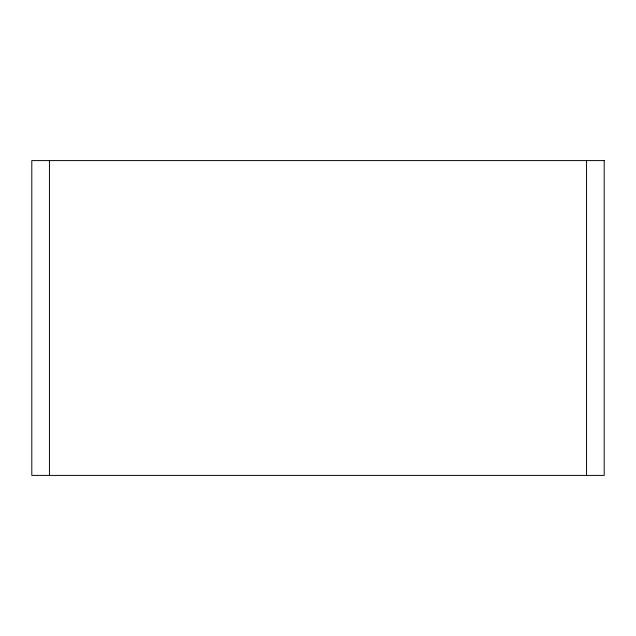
<?xml version="1.0" encoding="UTF-8"?>
<svg xmlns="http://www.w3.org/2000/svg" width="636" height="636" viewBox="0 0 636 636"><rect width="100%" height="100%" fill="white"/><g stroke="black" fill="none" stroke-linecap="round" stroke-linejoin="round"><path stroke-width="0.95" d="M586.551 160.59L586.551 475.41M49.449 160.59L49.449 475.41M604.2 160.59L31.8 160.59L31.8 475.41L604.2 475.41L604.2 160.59"/></g></svg>
